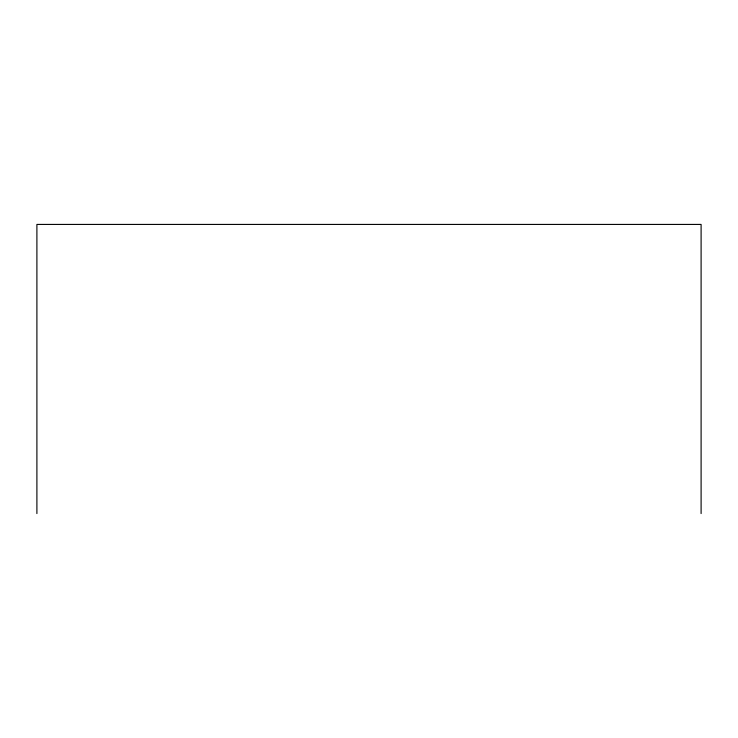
<?xml version="1.0" encoding="UTF-8"?>
<svg xmlns="http://www.w3.org/2000/svg" width="738" height="738" viewBox="0 0 738 738"><rect width="100%" height="100%" fill="white"/><g stroke="black" fill="none" stroke-linecap="round" stroke-linejoin="round"><path stroke-width="1.11" d="M701.1 513.574L701.1 224.426L36.9 224.426L36.9 513.574"/></g></svg>
